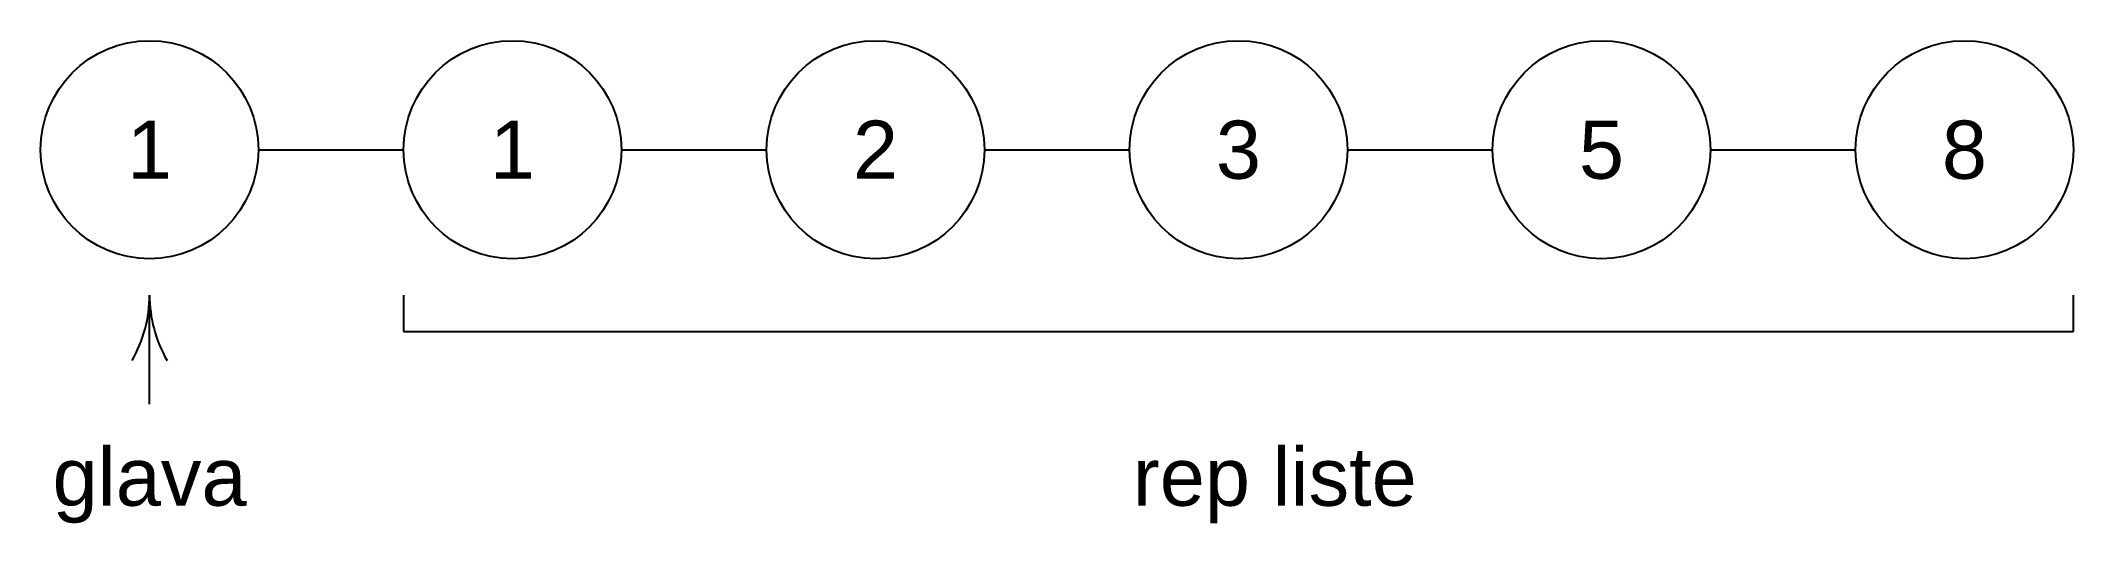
# Model space of a CAD drawing. Header units: inches. Extents: x 162 to 862, y 371 to 538.
import ezdxf
from ezdxf.enums import TextEntityAlignment as Align

# ---------------------------------------------------------------- set-up
doc = ezdxf.new("R2010")
doc.units = ezdxf.units.IN
doc.header["$MEASUREMENT"] = 0
doc.styles.get("Standard").update_dxf_attribs({"font": 'arial.ttf'})

msp = doc.modelspace()

# ---------------------------------------------------------------- linework, layer by layer
for p, q in [((237.5, 500), (287.5, 500)), ((362.5, 500), (412.5, 500)), ((487.5, 500), (537.5, 500)), ((612.5, 500), (662.5, 500)), ((737.5, 500), (787.5, 500)), ((200, 412.5), (200, 450)), ((287.5, 450), (287.5, 437.5)), ((862.5, 437.5), (862.5, 450)), ((287.5, 437.5), (862.5, 437.5))]:
    msp.add_line(p, q)
for centre in [(200, 500), (325, 500), (450, 500), (575, 500), (700, 500), (825, 500)]:
    msp.add_circle(centre, 37.5)
for centre, start, end in [((155, 450), 330, 0), ((245, 450), 180, 210)]:
    msp.add_arc(centre, 45, start, end)

# ---------------------------------------------------------------- texts
for s, p in [('1', (200, 500)), ('1', (325, 500)), ('2', (450, 500)), ('3', (575, 500)), ('5', (700, 500)), ('8', (825, 500)), ('glava', (200, 387.5)), ('rep liste', (587.5, 387.5))]:
    msp.add_text(s, height=20).set_placement(p, align=Align.MIDDLE_CENTER)

doc.saveas('drawing.dxf')
